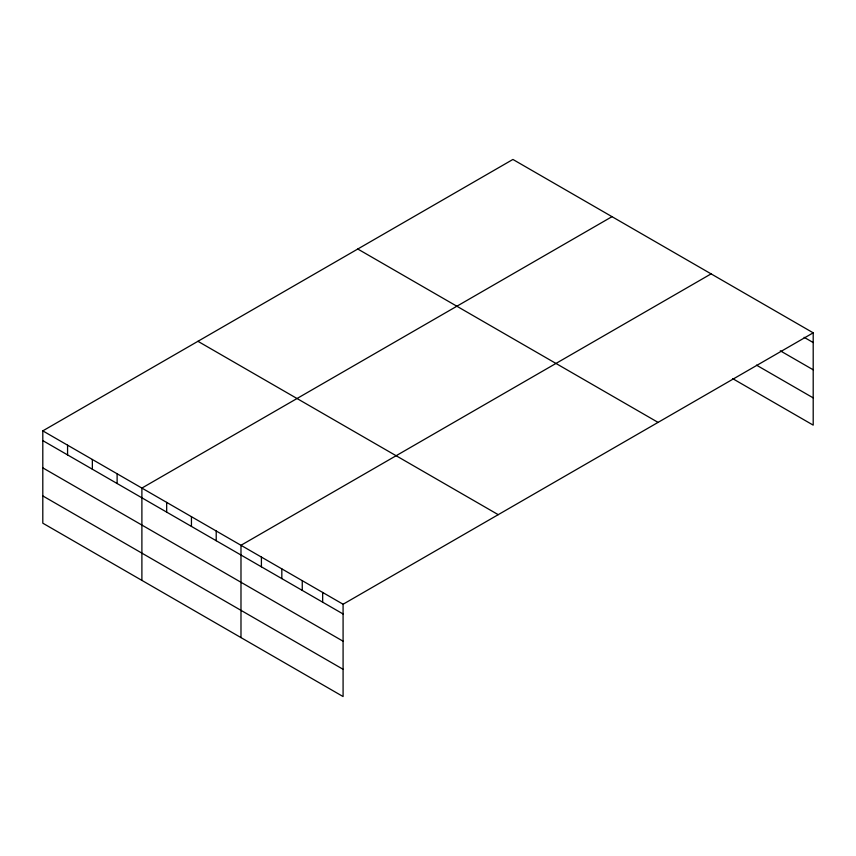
<?xml version="1.0" encoding="UTF-8"?>
<svg xmlns="http://www.w3.org/2000/svg" width="856" height="856" viewBox="0 0 856 856"><rect width="100%" height="100%" fill="white"/><g stroke="black" fill="none" stroke-linecap="round" stroke-linejoin="round"><path stroke-width="1.28" d="M732.661 378.63L813.2 425.132L813.2 332.824L512.915 159.451L42.8 430.868L42.8 523.177L343.085 696.549L343.085 604.24L42.8 430.868M612.008 216.664L141.893 488.081L141.893 580.389M711.101 273.877L240.985 545.293L240.985 637.602M343.085 604.24L813.2 332.824M804.126 337.317L813.2 342.56M780.298 350.81L813.2 369.803M756.479 365.138L813.2 397.88M357.776 249.021L658.061 422.393M197.939 341.309L498.224 514.67M42.8 440.605L343.085 613.977M42.8 467.858L343.085 641.219M42.8 495.924L343.085 669.296M322.669 592.448L322.669 602.185M302.254 580.668L302.254 590.394M281.827 568.876L281.827 578.603M261.412 557.085L261.412 566.822M216.215 530.988L216.215 540.725M191.444 516.692L191.444 526.419M166.674 502.386L166.674 512.123M117.122 473.785L117.122 483.512M92.352 459.479L92.352 469.216M67.57 445.174L67.57 454.911"/></g></svg>
